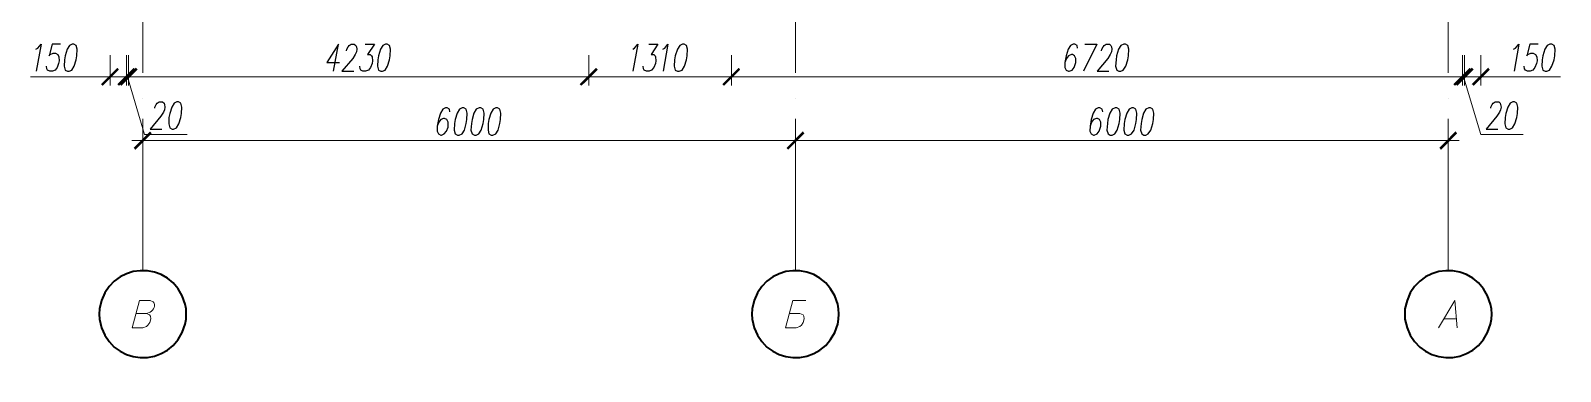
# Model space of a CAD drawing. Header units: millimetres. Extents: x 148937 to 2048786, y 870 to 351006.
# Drawn here: x 597585 to 611648, y 297658 to 300784 of the extents above; entities that cross this region are included whole.
import ezdxf

# ---------------------------------------------------------------- set-up
doc = ezdxf.new("R2010")
doc.units = ezdxf.units.MM
doc.layers.add('PDF _Геометрия', color=7, linetype='Continuous')
doc.layers.add('PDF _Сплошная заливка', color=7, linetype='Continuous', true_color=0x007eff)

msp = doc.modelspace()

# ---------------------------------------------------------------- linework, layer by layer
at = {"layer": 'PDF _Геометрия', "color": 252, "lineweight": 5, "true_color": 0x989898}
for points in [[(598616.51689, 302317.09184), (598616.51689, 300396.24619)], [(604615.40031, 302317.09184), (604615.40031, 300396.24619)], [(610616.43007, 302317.09184), (610616.43007, 300396.24619)], [(598616.51689, 300157.75232), (598616.51689, 300159.90092)], [(604615.40031, 300157.75232), (604615.40031, 300159.90092)], [(610616.43007, 300157.75232), (610616.43007, 300159.90092)], [(598616.51689, 299917.10833), (598616.51689, 298582.82968)], [(604615.40031, 299917.10833), (604615.40031, 298582.82968)], [(610616.43007, 299917.10833), (610616.43007, 298582.82968)]]:
    msp.add_lwpolyline(points, dxfattribs=at)
at = {"layer": 'PDF _Геометрия', "lineweight": 25}
for points in [[(597634.60868, 300613.25383), (597651.79746, 300623.99682), (597681.87782, 300660.52297), (597636.75728, 300411.28572)], [(597860.21093, 300660.52323), (597782.86144, 300660.52323), (597754.92968, 300553.09338), (597765.67266, 300565.98496), (597791.45583, 300576.72795), (597812.9418, 300576.72795), (597834.42776, 300565.98496), (597845.17075, 300542.35039), (597847.31935, 300505.82425), (597843.02215, 300482.18968), (597830.13057, 300445.66353), (597810.7932, 300422.02896), (597785.01003, 300411.28598), (597761.37547, 300411.28598), (597739.8895, 300422.02896), (597733.44371, 300434.92055), (597731.29511, 300458.55511)], [(600369.77096, 300411.28598), (600414.8915, 300660.52323), (600307.46165, 300492.93266), (600423.48588, 300492.93266)], [(600490.0937, 300600.36277), (600492.2423, 300613.25436), (600502.98528, 300636.88892), (600513.72827, 300647.63191), (600530.91704, 300660.52349), (600560.9974, 300660.52349), (600573.88898, 300647.63191), (600580.33477, 300636.88892), (600584.63197, 300613.25436), (600580.33477, 300589.61979), (600567.44319, 300565.98522), (600545.95722, 300529.45907), (600447.12176, 300411.28624), (600556.70021, 300411.28624)], [(600661.98102, 300660.52323), (600747.9249, 300660.52323), (600683.46699, 300565.98496), (600707.10156, 300565.98496), (600719.99314, 300553.09338), (600726.43893, 300542.35039), (600728.58753, 300505.82425), (600724.29033, 300482.18968), (600709.25016, 300445.66353), (600689.91278, 300422.02896), (600664.12962, 300411.28598), (600640.49505, 300411.28598), (600621.15768, 300422.02896), (600614.71189, 300434.92055), (600610.4147, 300458.55511)], [(603119.97648, 300613.25383), (603137.16525, 300623.99682), (603167.24561, 300660.52297), (603122.12507, 300411.28572)], [(603268.23019, 300660.52323), (603352.02547, 300660.52323), (603289.71616, 300565.98496), (603313.35073, 300565.98496), (603326.24231, 300553.09338), (603330.5395, 300542.35039), (603332.6881, 300505.82425), (603328.39091, 300482.18968), (603315.49932, 300445.66353), (603294.01336, 300422.02896), (603270.37879, 300411.28598), (603246.74422, 300411.28598), (603225.25825, 300422.02896), (603218.81246, 300434.92055), (603216.66386, 300458.55511)], [(603397.14514, 300613.25383), (603416.48251, 300623.99682), (603444.41427, 300660.52297), (603401.44233, 300411.28572)], [(607208.75624, 300623.99638), (607206.60764, 300647.63095), (607185.12167, 300660.52253), (607170.0815, 300660.52253), (607144.29833, 300647.63095), (607122.81236, 300613.25339), (607103.47499, 300553.09268), (607092.732, 300492.93196), (607092.732, 300445.66283), (607103.47499, 300422.02826), (607124.96096, 300411.28528), (607133.55535, 300411.28528), (607159.33851, 300422.02826), (607178.67588, 300445.66283), (607191.56746, 300482.18898), (607193.71606, 300492.93196), (607193.71606, 300529.45811), (607180.82448, 300553.09268), (607161.48711, 300565.98426), (607152.89272, 300565.98426), (607127.10956, 300553.09268), (607107.77218, 300529.45811), (607092.732, 300492.93196)], [(607277.51073, 300660.52323), (607387.08918, 300660.52323), (607264.61915, 300411.28598)], [(607430.06147, 300600.36277), (607432.21006, 300613.25436), (607445.10164, 300636.88892), (607453.69603, 300647.63191), (607470.88481, 300660.52349), (607503.11376, 300660.52349), (607516.00534, 300647.63191), (607522.45114, 300636.88892), (607524.59973, 300613.25436), (607520.30254, 300589.61979), (607509.55955, 300565.98522), (607488.07358, 300529.45907), (607389.23812, 300411.28624), (607496.66797, 300411.28624)], [(611218.03897, 300613.25383), (611235.22774, 300623.99682), (611265.3081, 300660.52297), (611222.33616, 300411.28572)], [(611443.64121, 300660.52323), (611366.29172, 300660.52323), (611340.50856, 300553.09338), (611349.10294, 300565.98496), (611374.88611, 300576.72795), (611398.52067, 300576.72795), (611420.00664, 300565.98496), (611430.74963, 300542.35039), (611432.89823, 300505.82425), (611428.60103, 300482.18968), (611413.56085, 300445.66353), (611394.22348, 300422.02896), (611368.44032, 300411.28598), (611344.80575, 300411.28598), (611325.46838, 300422.02896), (611319.02259, 300434.92055), (611314.72539, 300458.55511)], [(598726.09524, 300071.80757), (598728.24384, 300082.55056), (598738.98683, 300106.18512), (598749.72981, 300119.0767), (598766.91859, 300129.81969), (598799.14754, 300129.81969), (598812.03912, 300119.0767), (598816.33632, 300106.18512), (598820.63351, 300082.55056), (598816.33632, 300058.91599), (598805.59333, 300035.28142), (598781.95876, 299998.75527), (598685.2719, 299880.58244), (598792.70175, 299880.58244)], [(611007.47629, 300071.80757), (611009.62489, 300082.55056), (611020.36787, 300106.18512), (611031.11086, 300119.0767), (611048.29963, 300129.81969), (611080.52859, 300129.81969), (611093.42017, 300119.0767), (611097.71736, 300106.18512), (611102.01456, 300082.55056), (611097.71736, 300058.91599), (611086.97438, 300035.28142), (611063.33981, 299998.75527), (610966.65295, 299880.58244), (611074.08279, 299880.58244)], [(601439.77208, 300039.57774), (601435.47488, 300063.21231), (601413.98891, 300076.10389), (601398.94873, 300076.10389), (601373.16557, 300063.21231), (601351.6796, 300026.68616), (601334.49082, 299968.67404), (601323.74784, 299908.51333), (601321.59924, 299861.24419), (601334.49082, 299837.60963), (601355.97679, 299824.71805), (601362.42258, 299824.71805), (601388.20575, 299837.60963), (601407.54312, 299861.24419), (601422.5833, 299897.77034), (601424.7319, 299908.51333), (601422.5833, 299945.03948), (601411.84031, 299968.67404), (601390.35434, 299979.41703), (601381.75996, 299979.41703), (601355.97679, 299968.67404), (601336.63942, 299945.03948), (601323.74784, 299908.51333)], [(607440.80401, 300039.57774), (607436.50682, 300063.21231), (607415.02085, 300076.10389), (607399.98067, 300076.10389), (607374.19751, 300063.21231), (607352.71154, 300026.68616), (607333.37417, 299968.67404), (607324.77978, 299908.51333), (607322.63118, 299861.24419), (607335.52276, 299837.60963), (607354.86013, 299824.71805), (607363.45452, 299824.71805), (607389.23769, 299837.60963), (607408.57506, 299861.24419), (607421.46664, 299897.77034), (607423.61524, 299908.51333), (607423.61524, 299945.03948), (607410.72366, 299968.67404), (607391.38628, 299979.41703), (607382.7919, 299979.41703), (607357.00873, 299968.67404), (607337.67136, 299945.03948), (607324.77978, 299908.51333)]]:
    msp.add_lwpolyline(points, dxfattribs=at)
for points in [[(597967.64078, 300660.52323), (597941.85761, 300647.63165), (597920.37164, 300613.25409), (597903.18287, 300553.09338), (597896.73708, 300516.56723), (597892.43988, 300458.55511), (597903.18287, 300422.02896), (597924.66884, 300411.28598), (597939.70902, 300411.28598), (597965.49218, 300422.02896), (597986.97815, 300458.55511), (598004.16692, 300516.56723), (598010.61272, 300553.09338), (598012.76131, 300613.25409), (598004.16692, 300647.63165), (597982.68096, 300660.52323)], [(600848.90791, 300660.52323), (600823.12475, 300647.63165), (600801.63878, 300613.25409), (600782.3014, 300553.09338), (600775.85561, 300516.56723), (600773.70702, 300458.55511), (600782.3014, 300422.02896), (600803.78737, 300411.28598), (600818.82755, 300411.28598), (600844.61072, 300422.02896), (600866.09668, 300458.55511), (600885.43406, 300516.56723), (600891.87985, 300553.09338), (600894.02845, 300613.25409), (600885.43406, 300647.63165), (600863.94809, 300660.52323)], [(603577.62868, 300660.52323), (603551.84552, 300647.63165), (603530.35955, 300613.25409), (603511.02217, 300553.09338), (603504.57638, 300516.56723), (603502.42779, 300458.55511), (603511.02217, 300422.02896), (603532.50814, 300411.28598), (603547.54832, 300411.28598), (603573.33149, 300422.02896), (603594.81745, 300458.55511), (603614.15483, 300516.56723), (603620.60062, 300553.09338), (603622.74922, 300613.25409), (603614.15483, 300647.63165), (603592.66886, 300660.52323)], [(607634.17861, 300660.52323), (607608.39545, 300647.63165), (607586.90948, 300613.25409), (607567.57211, 300553.09338), (607563.27491, 300516.56723), (607558.97772, 300458.55511), (607569.72071, 300422.02896), (607589.05808, 300411.28598), (607606.24685, 300411.28598), (607629.88142, 300422.02896), (607653.51599, 300458.55511), (607670.70476, 300516.56723), (607677.15055, 300553.09338), (607679.29915, 300613.25409), (607670.70476, 300647.63165), (607649.21879, 300660.52323)], [(611551.07106, 300660.52323), (611527.43649, 300647.63165), (611505.95052, 300613.25409), (611486.61315, 300553.09338), (611480.16736, 300516.56723), (611478.01876, 300458.55511), (611486.61315, 300422.02896), (611508.09912, 300411.28598), (611523.1393, 300411.28598), (611548.92246, 300422.02896), (611570.40843, 300458.55511), (611589.7458, 300516.56723), (611596.1916, 300553.09338), (611598.34019, 300613.25409), (611589.7458, 300647.63165), (611568.25983, 300660.52323)], [(598930.21239, 300129.81951), (598904.42923, 300119.07653), (598882.94326, 300082.55038), (598863.60589, 300022.38967), (598857.1601, 299988.01211), (598855.0115, 299927.8514), (598863.60589, 299891.32525), (598885.09186, 299880.58227), (598900.13203, 299880.58227), (598925.9152, 299891.32525), (598947.40117, 299927.8514), (598966.73854, 299988.01211), (598973.18433, 300022.38967), (598975.33293, 300082.55038), (598966.73854, 300119.07653), (598945.25257, 300129.81951)], [(611211.59125, 300129.81951), (611185.80809, 300119.07653), (611164.32212, 300082.55038), (611144.98475, 300022.38967), (611138.53896, 299988.01211), (611136.39036, 299927.8514), (611144.98475, 299891.32525), (611166.47072, 299880.58227), (611181.51089, 299880.58227), (611207.29406, 299891.32525), (611228.78003, 299927.8514), (611248.1174, 299988.01211), (611254.56319, 300022.38967), (611256.71179, 300082.55038), (611248.1174, 300119.07653), (611226.63143, 300129.81951)], [(601553.64964, 300076.10459), (601527.86647, 300063.21301), (601506.3805, 300026.68686), (601489.19173, 299968.67474), (601482.74594, 299932.14859), (601478.44874, 299871.98788), (601489.19173, 299837.61033), (601510.6777, 299824.71875), (601525.71788, 299824.71875), (601551.50104, 299837.61033), (601572.98701, 299871.98788), (601590.17579, 299932.14859), (601596.62158, 299968.67474), (601598.77017, 300026.68686), (601590.17579, 300063.21301), (601568.68982, 300076.10459)], [(601708.3467, 300076.10459), (601682.56353, 300063.21301), (601661.07756, 300026.68686), (601643.88879, 299968.67474), (601637.443, 299932.14859), (601633.1458, 299871.98788), (601643.88879, 299837.61033), (601665.37476, 299824.71875), (601680.41494, 299824.71875), (601706.1981, 299837.61033), (601727.68407, 299871.98788), (601744.87284, 299932.14859), (601751.31864, 299968.67474), (601753.46723, 300026.68686), (601744.87284, 300063.21301), (601723.38687, 300076.10459)], [(601863.04813, 300076.10459), (601837.26496, 300063.21301), (601815.77899, 300026.68686), (601798.59022, 299968.67474), (601792.14443, 299932.14859), (601789.99583, 299871.98788), (601798.59022, 299837.61033), (601820.07619, 299824.71875), (601835.11636, 299824.71875), (601860.89953, 299837.61033), (601882.3855, 299871.98788), (601899.57427, 299932.14859), (601906.02006, 299968.67474), (601908.16866, 300026.68686), (601899.57427, 300063.21301), (601878.0883, 300076.10459)], [(607554.67939, 300076.10459), (607528.89623, 300063.21301), (607507.41026, 300026.68686), (607488.07288, 299968.67474), (607483.77569, 299932.14859), (607479.4785, 299871.98788), (607490.22148, 299837.61033), (607509.55885, 299824.71875), (607526.74763, 299824.71875), (607550.3822, 299837.61033), (607571.86817, 299871.98788), (607591.20554, 299932.14859), (607597.65133, 299968.67474), (607599.79993, 300026.68686), (607591.20554, 300063.21301), (607569.71957, 300076.10459)], [(607709.37863, 300076.10459), (607683.59547, 300063.21301), (607662.1095, 300026.68686), (607644.92073, 299968.67474), (607638.47493, 299932.14859), (607634.17774, 299871.98788), (607644.92073, 299837.61033), (607664.2581, 299824.71875), (607681.44687, 299824.71875), (607705.08144, 299837.61033), (607728.71601, 299871.98788), (607745.90478, 299932.14859), (607752.35057, 299968.67474), (607754.49917, 300026.68686), (607745.90478, 300063.21301), (607724.41881, 300076.10459)], [(607864.07788, 300076.10459), (607838.29471, 300063.21301), (607816.80874, 300026.68686), (607799.61997, 299968.67474), (607793.17418, 299932.14859), (607788.87698, 299871.98788), (607799.61997, 299837.61033), (607818.95734, 299824.71875), (607836.14612, 299824.71875), (607859.78068, 299837.61033), (607883.41525, 299871.98788), (607900.60403, 299932.14859), (607907.04982, 299968.67474), (607909.19841, 300026.68686), (607900.60403, 300063.21301), (607879.11806, 300076.10459)]]:
    msp.add_lwpolyline(points, close=True, dxfattribs=at)
at = {"layer": 'PDF _Геометрия', "color": 150, "lineweight": 9, "true_color": 0x007eff}
for points in [[(598315.71244, 300559.53891), (598315.71244, 300280.2213)], [(610917.23452, 300559.53891), (610917.23452, 300280.2213)], [(597585.19078, 300359.72096), (598315.71375, 300359.72096)], [(598214.7303, 300359.72096), (598564.95161, 300359.72096)], [(598466.11466, 300359.72096), (598315.71287, 300359.72096)], [(598384.46911, 300359.72096), (602814.87609, 300359.72096)], [(598466.11466, 300359.72096), (598485.45203, 300359.72096), (598466.11466, 300359.72096)], [(598474.71088, 300359.72096), (598633.70706, 299831.16611), (599024.75171, 299831.16611)], [(598485.45125, 300359.72096), (598635.85303, 300359.72096)], [(602615.05706, 300359.72096), (604125.52073, 300359.72096)], [(610846.33152, 300359.72096), (603925.70087, 300359.72096)], [(610747.49571, 300359.72096), (610597.09392, 300359.72096)], [(611016.07033, 300359.72096), (610665.84902, 300359.72096)], [(610766.83229, 300359.72096), (610747.49492, 300359.72096), (610766.83229, 300359.72096)], [(610756.08974, 300359.72096), (610915.08592, 299831.16611), (611306.13057, 299831.16611)], [(610766.83229, 300359.72096), (610917.23408, 300359.72096)], [(611647.75836, 300359.72096), (610917.23539, 300359.72096)]]:
    msp.add_lwpolyline(points, dxfattribs=at)
for points in [[(598466.11466, 300280.2213), (598466.11466, 300559.53891)], [(598485.45125, 300280.2213), (598485.45125, 300559.53891)], [(602716.0392, 300280.2213), (602716.0392, 300559.53891)], [(604026.68466, 300280.2213), (604026.68466, 300559.53891)], [(610747.49571, 300280.2213), (610747.49571, 300559.53891)], [(610766.83229, 300280.2213), (610766.83229, 300559.53891)]]:
    msp.add_lwpolyline(points, close=True, dxfattribs=at)
at = {"layer": 'PDF _Геометрия', "color": 222, "lineweight": 9, "true_color": 0xdd00a5}
for points in [[(598616.51689, 299975.12027), (598616.51689, 299695.80266)], [(610616.43007, 299975.12027), (610616.43007, 299695.80266)], [(604716.38245, 299775.30014), (598515.53146, 299775.30014)], [(610717.41439, 299775.30014), (604516.5634, 299775.30014)]]:
    msp.add_lwpolyline(points, dxfattribs=at)
msp.add_lwpolyline([(604615.40031, 299695.80266), (604615.40031, 299975.12027)], close=True, dxfattribs=at)
at = {"layer": 'PDF _Геометрия', "color": 252, "lineweight": 15, "true_color": 0x989898}
for points in [[(598711.05463, 298294.91753), (598683.12287, 298307.80911), (598586.436, 298307.80911), (598519.8295, 298058.57186), (598616.51636, 298058.57186), (598650.89391, 298069.31485), (598663.78549, 298082.20643), (598680.97427, 298105.841), (598691.71725, 298140.21855), (598687.42006, 298163.85312), (598678.82567, 298176.7447), (598650.89391, 298189.63628), (598554.20705, 298189.63628)], [(604709.93911, 298307.80911), (604591.76627, 298307.80911), (604525.15977, 298058.57186), (604621.84663, 298058.57186), (604656.22418, 298069.31485), (604671.26436, 298082.20643), (604688.45314, 298105.841), (604697.04752, 298140.21855), (604692.75033, 298163.85312), (604686.30454, 298176.7447), (604656.22418, 298189.63628), (604559.53732, 298189.63628)], [(610526.19048, 298058.57326), (610678.74087, 298307.81051), (610698.07824, 298058.57326)], [(598685.27146, 298200.37926), (598650.89391, 298189.63628)], [(610579.90541, 298140.21881), (610687.33525, 298140.21881)]]:
    msp.add_lwpolyline(points, dxfattribs=at)
at = {"layer": 'PDF _Геометрия', "color": 5, "lineweight": 35}
for points in [[(599005.41416, 298090.80152), (599014.00855, 298135.92205), (599016.15715, 298183.19119), (599014.00855, 298230.46032), (599005.41416, 298275.58086)], [(605004.2954, 298090.80152), (605012.88979, 298135.92205), (605015.03839, 298183.19119), (605012.88979, 298230.46032), (605004.2954, 298275.58086)], [(611005.32734, 298090.80152), (611013.92173, 298135.92205), (611016.07033, 298183.19119), (611013.92173, 298230.46032), (611005.32734, 298275.58086)], [(598219.02767, 298230.46032), (598216.87907, 298183.19119), (598219.02767, 298135.92205)], [(604217.90891, 298230.46032), (604215.76032, 298183.19119), (604217.90891, 298135.92205)], [(610218.94085, 298230.46032), (610216.79226, 298183.19119), (610218.94085, 298135.92205)]]:
    msp.add_lwpolyline(points, dxfattribs=at)
for points in [[(599005.41416, 298275.58086), (598887.70686, 298708.55896), (598287.35309, 298673.28616), (598219.02767, 298230.46032)], [(605004.2954, 298275.58086), (604886.5881, 298708.55896), (604286.23433, 298673.28616), (604217.90891, 298230.46032)], [(611005.32734, 298275.58086), (610887.62004, 298708.55896), (610287.26627, 298673.28616), (610218.94085, 298230.46032)], [(598219.02767, 298135.92205), (598287.35309, 297693.09622), (598887.70686, 297657.82342), (599005.41416, 298090.80152)], [(604217.90891, 298135.92205), (604286.23433, 297693.09622), (604886.5881, 297657.82342), (605004.2954, 298090.80152)], [(610218.94085, 298135.92205), (610287.26627, 297693.09622), (610887.62004, 297657.82342), (611005.32734, 298090.80152)]]:
    msp.add_open_spline(points, degree=3, dxfattribs=at)
at = {"layer": 'PDF _Геометрия', "color": 252, "lineweight": 15, "true_color": 0x989898}
msp.add_open_spline([(598711.05463, 298294.91753), (598741.70794, 298265.76823), (598713.45389, 298219.00044), (598685.27146, 298200.37926)], degree=3, dxfattribs=at)
at = {"layer": 'PDF _Сплошная заливка', "lineweight": 25, "transparency": 33554559}
for points in [[(598382.3206, 300443.51502), (598249.10759, 300278.07305), (598231.91882, 300293.11323)], [(598397.36017, 300426.32694), (598382.31999, 300443.51572), (598249.10698, 300278.07375)], [(598382.3206, 300293.1128), (598397.36078, 300278.07262), (598532.72239, 300443.51458)], [(598397.36017, 300278.07323), (598532.72178, 300443.5152), (598547.76196, 300426.32642)], [(610833.44046, 300443.51502), (610700.22745, 300278.07305), (610683.03867, 300293.11323)], [(610850.62854, 300426.32694), (610833.43976, 300443.51572), (610700.22675, 300278.07375)], [(610833.44046, 300293.1128), (610850.62923, 300278.07262), (610983.84225, 300443.51458)], [(610850.62854, 300278.07323), (610983.84155, 300443.5152), (610998.88173, 300426.32642)]]:
    msp.add_solid(points, dxfattribs=at)
at = {"layer": 'PDF _Сплошная заливка', "lineweight": 9, "transparency": 33554559}
for points in [[(598382.3206, 300293.1128), (598397.36078, 300278.07262), (598532.72239, 300443.51458)], [(598397.36017, 300278.07323), (598532.72178, 300443.5152), (598547.76196, 300426.32642)], [(598552.05941, 300443.51502), (598418.8464, 300278.07305), (598401.65763, 300293.11323)], [(598552.05941, 300443.51502), (598418.8464, 300278.07305), (598401.65763, 300293.11323)], [(598569.24749, 300426.32694), (598552.05871, 300443.51572), (598418.8457, 300278.07375)], [(598569.24749, 300426.32694), (598552.05871, 300443.51572), (598418.8457, 300278.07375)], [(602782.64518, 300443.51502), (602649.43217, 300278.07305), (602632.24339, 300293.11323)], [(602632.24514, 300293.1128), (602649.43392, 300278.07262), (602782.64693, 300443.51458)], [(602649.43322, 300278.07323), (602782.64623, 300443.5152), (602799.835, 300426.32642)], [(602799.83544, 300426.32694), (602782.64667, 300443.51572), (602649.43365, 300278.07375)], [(603942.88841, 300293.1128), (603960.07719, 300278.07262), (604093.2902, 300443.51458)], [(604093.29064, 300443.51502), (603960.07763, 300278.07305), (603942.88885, 300293.11323)], [(603960.07649, 300278.07323), (604093.2895, 300443.5152), (604108.32968, 300426.32642)], [(604108.33021, 300426.32694), (604093.29003, 300443.51572), (603960.07702, 300278.07375)], [(610663.69946, 300293.1128), (610678.73964, 300278.07262), (610814.10125, 300443.51458)], [(610663.69946, 300293.1128), (610678.73964, 300278.07262), (610814.10125, 300443.51458)], [(610678.73903, 300278.07323), (610814.10064, 300443.5152), (610829.14082, 300426.32642)], [(610678.73903, 300278.07323), (610814.10064, 300443.5152), (610829.14082, 300426.32642)], [(610833.44046, 300443.51502), (610700.22745, 300278.07305), (610683.03867, 300293.11323)], [(610850.62854, 300426.32694), (610833.43976, 300443.51572), (610700.22675, 300278.07375)]]:
    msp.add_solid(points, dxfattribs=at)
at = {"layer": 'PDF _Сплошная заливка', "color": 222, "lineweight": 9, "true_color": 0xdd00a5, "transparency": 33554559}
for points in [[(598683.12287, 299859.09638), (598547.76126, 299691.50582), (598532.72108, 299708.6946)], [(598698.16462, 299841.90831), (598683.12444, 299859.09708), (598547.76283, 299691.50652)], [(604533.75258, 299708.69416), (604548.79276, 299691.50538), (604684.15437, 299859.09595)], [(604684.15481, 299859.09638), (604548.7932, 299691.50582), (604533.75302, 299708.6946)], [(604699.19437, 299841.90831), (604684.15419, 299859.09708), (604548.79258, 299691.50652)], [(604548.79433, 299691.50608), (604684.15594, 299859.09665), (604699.19612, 299841.90787)], [(610534.78452, 299708.69416), (610549.8247, 299691.50538), (610683.03771, 299859.09595)], [(610549.82409, 299691.50608), (610683.0371, 299859.09665), (610700.22587, 299841.90787)]]:
    msp.add_solid(points, dxfattribs=at)

doc.saveas('drawing.dxf')
